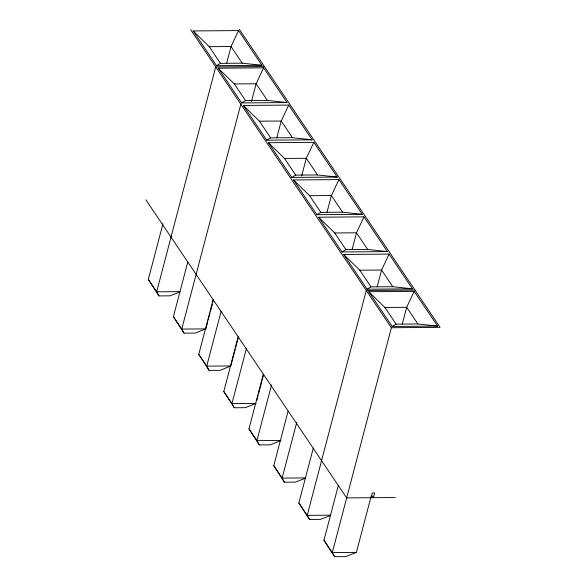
<?xml version="1.0" encoding="UTF-8"?>
<svg xmlns="http://www.w3.org/2000/svg" width="586" height="586" viewBox="0 0 586 586"><rect width="100%" height="100%" fill="white"/><g stroke="black" fill="none" stroke-linecap="round" stroke-linejoin="round"><path stroke-width="0.88" d="M179.939 291.953L170.043 295.82L158.945 295.915L148.317 279.427L162.952 223.735M171.017 237.118L215.736 66.951L264.44 66.555M171.302 236.129L156.66 291.821L158.945 295.915M226.628 63.281L231.03 46.514L238.546 30.575L193.146 30.941L216.534 65.676L261.935 65.31L238.546 30.575M207.715 321.809L205.854 328.885L195.138 333.075L184.033 333.17L173.405 316.682L187.813 261.876M240.831 104.205L181.755 329.076L184.033 333.17M251.482 101.415L256.126 83.769L263.634 67.829L218.234 68.196L241.63 102.931L287.03 102.565L263.634 67.829M235.235 349.161L230.818 365.957L220.211 370.308L209.114 370.396L198.771 354.354L213.179 299.541M208.177 320.044L210.037 312.975M210.499 311.203L212.359 304.134M212.821 302.361L213.516 299.71M221.127 311.342L206.719 366.147L209.114 370.396M276.812 137.791L281.214 121.024L288.73 105.084L243.329 105.451L266.718 140.186L312.118 139.82L288.73 105.084M223.793 391.492L231.939 403.586L256.038 403.395L245.373 407.673L234.275 407.761L223.793 391.492L238.194 336.686M235.697 347.388L238.253 337.668M246.34 348.78L231.939 403.586L234.275 407.761M301.665 175.925L306.302 158.279L313.818 142.339L268.417 142.706L291.813 177.441L337.206 177.075L313.818 142.339M248.955 428.864L256.902 440.657L281.002 440.467L270.388 444.818L259.29 444.913L248.955 428.864L263.363 374.051M256.734 400.743L258.126 395.44M258.587 393.667L261.612 382.182M262.074 380.409L263.473 375.106M271.538 384.965L256.902 440.657L259.29 444.913M326.988 212.3L331.398 195.534L338.913 179.594L293.513 179.961L316.901 214.696L362.302 214.33L338.913 179.594M305.394 478.227L295.498 482.102L284.4 482.19L273.772 465.709L288.173 410.896M296.75 422.411L282.115 478.103L284.4 482.19M352.083 249.555L356.486 232.789L364.001 216.849L318.601 217.216L341.99 251.951L387.39 251.584L364.001 216.849M330.482 515.482L320.586 519.357L309.489 519.445L298.86 502.964L313.268 448.151M321.56 460.647L366.279 290.48L414.983 290.085M321.611 460.545L307.211 515.358L309.489 519.445M377.172 286.81L381.581 270.043L389.089 254.104L343.689 254.47L367.085 289.206L412.485 288.839L389.089 254.104M371.033 496.723L356.398 552.415L345.681 556.612L334.584 556.7L323.955 540.219L338.356 485.406M190.648 29.696L391.375 327.735L332.299 552.613L334.584 556.7M402.26 324.065L406.669 307.298L414.185 291.367L368.784 291.733L392.173 326.461L437.574 326.094L414.185 291.367M371.004 497.704L372.227 493.053L374.666 493.031L373.436 497.69L372.183 495.822M216.534 65.676L220.475 63.347L242.252 63.171L261.935 65.31M241.63 102.931L245.563 100.602L267.341 100.426L287.03 102.565M266.718 140.186L270.659 137.857L292.436 137.681L312.118 139.82M291.813 177.441L295.747 175.119L317.524 174.943L337.206 177.075M316.901 214.696L320.835 212.374L342.62 212.198L362.302 214.33M341.99 251.951L345.93 249.629L367.708 249.453L387.39 251.584M367.085 289.206L371.019 286.884L392.796 286.708L412.485 288.839M392.173 326.461L396.107 324.139L417.891 323.963L437.574 326.094M193.146 30.941L209.253 46.69L231.03 46.514L242.252 63.171M218.234 68.196L234.341 83.945L256.126 83.769L267.341 100.426M243.329 105.451L259.437 121.199L281.214 121.024L292.436 137.681M268.417 142.706L284.525 158.454L306.302 158.279L317.524 174.943M293.513 179.961L309.613 195.709L331.398 195.534L342.62 212.198M318.601 217.216L334.709 232.964L356.486 232.789L367.708 249.453M343.689 254.47L359.797 270.219L381.581 270.043L392.796 286.708M179.873 291.638L156.66 291.821L148.317 279.427M368.784 291.733L384.892 307.474L406.669 307.298L417.891 323.963M205.854 328.885L181.755 329.076L173.405 316.682M391.375 327.735L440.071 327.34L239.344 29.3M230.818 365.957L206.719 366.147L198.771 354.354M305.328 477.912L282.115 478.103L273.772 465.709M395.352 497.514L346.656 497.902L145.929 199.863M330.416 515.167L307.211 515.358L298.86 502.964M356.398 552.415L332.299 552.613L323.955 540.219M209.253 46.69L220.475 63.347M234.341 83.945L245.563 100.602M259.437 121.199L270.659 137.857M284.525 158.454L295.747 175.119M309.613 195.709L320.835 212.374M334.709 232.964L345.93 249.629M359.797 270.219L371.019 286.884M384.892 307.474L396.107 324.139"/></g></svg>
